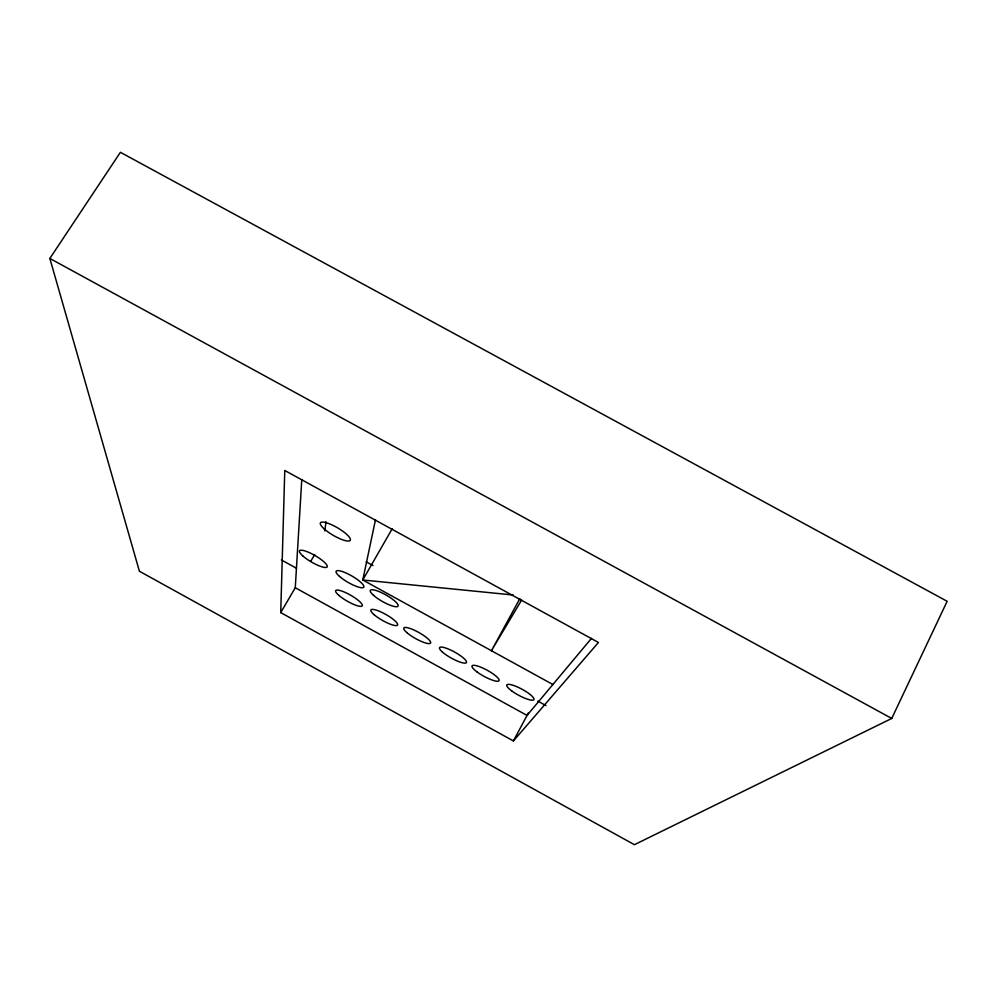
<?xml version="1.0" encoding="UTF-8"?>
<svg xmlns="http://www.w3.org/2000/svg" width="997" height="997" viewBox="0 0 997 997"><rect width="100%" height="100%" fill="white"/><g stroke="black" fill="none" stroke-linecap="round" stroke-linejoin="round"><path stroke-width="1.5" d="M280.73 612.607L284.768 470.472L598.449 642.467L513.405 740.958L280.73 612.607L295.274 587.744L301.779 479.594M324.885 530.94L325.932 521.705M375.495 519.724L362.771 579.992L552.886 684.515M891.742 718.451L947.15 601.291L120.388 152.304L49.85 258.447L139.406 571.244L634.404 844.696L891.742 718.451L49.85 258.447M513.405 740.958L528.497 712.693M519.861 598.636L491.421 650.729L521.605 600.082M392.22 528.734L362.771 579.992L513.243 595.01M310.815 561.211L314.691 554.569M591.533 638.292L527.039 715.422L295.274 587.744M366.198 561.822L373.003 565.561M281.378 559.953L296.383 568.215M537.844 701.103L546.02 705.614M511.71 690.896A15.416 3.452 28.4 0 0 533.844 699.72A15.416 3.452 28.4 0 0 515.549 686.185A15.416 3.452 28.4 0 0 511.71 690.896M442.356 651.988A15.366 3.44 29 0 0 465.587 663.067A15.366 3.44 29 0 0 451.143 650.268A15.366 3.44 29 0 0 442.356 651.988M406.788 632.547A15.341 3.44 29.3 0 0 429.844 643.526A15.341 3.44 29.3 0 0 415.064 630.54A15.341 3.44 29.3 0 0 406.788 632.547M374.012 614.613A15.329 3.427 29.5 0 0 396.906 625.505A15.329 3.427 29.5 0 0 381.801 612.357A15.329 3.427 29.5 0 0 374.012 614.613M338.955 595.446A15.316 3.427 29.8 0 0 361.674 606.251A15.316 3.427 29.8 0 0 346.246 592.916A15.316 3.427 29.8 0 0 338.955 595.446M324.187 528.909A17.261 4.324 30.3 0 0 349.698 540.773A17.261 4.324 30.3 0 0 332.2 525.02A17.261 4.324 30.3 0 0 324.187 528.909M477.177 672.04A15.379 3.44 28.7 0 0 499.023 680.714A15.379 3.44 28.7 0 0 480.504 667.068A15.379 3.44 28.7 0 0 477.177 672.04M303.138 556.214A15.977 3.701 30.2 0 0 326.655 567.305A15.977 3.701 30.2 0 0 310.217 553.023A15.977 3.701 30.2 0 0 303.138 556.214M339.541 576.44A15.964 3.714 29.9 0 0 363.22 587.607A15.964 3.714 29.9 0 0 347.168 573.537A15.964 3.714 29.9 0 0 339.541 576.44M373.539 595.346A15.952 3.714 29.6 0 0 397.367 606.612A15.952 3.714 29.6 0 0 381.664 592.729A15.952 3.714 29.6 0 0 373.539 595.346"/></g></svg>
